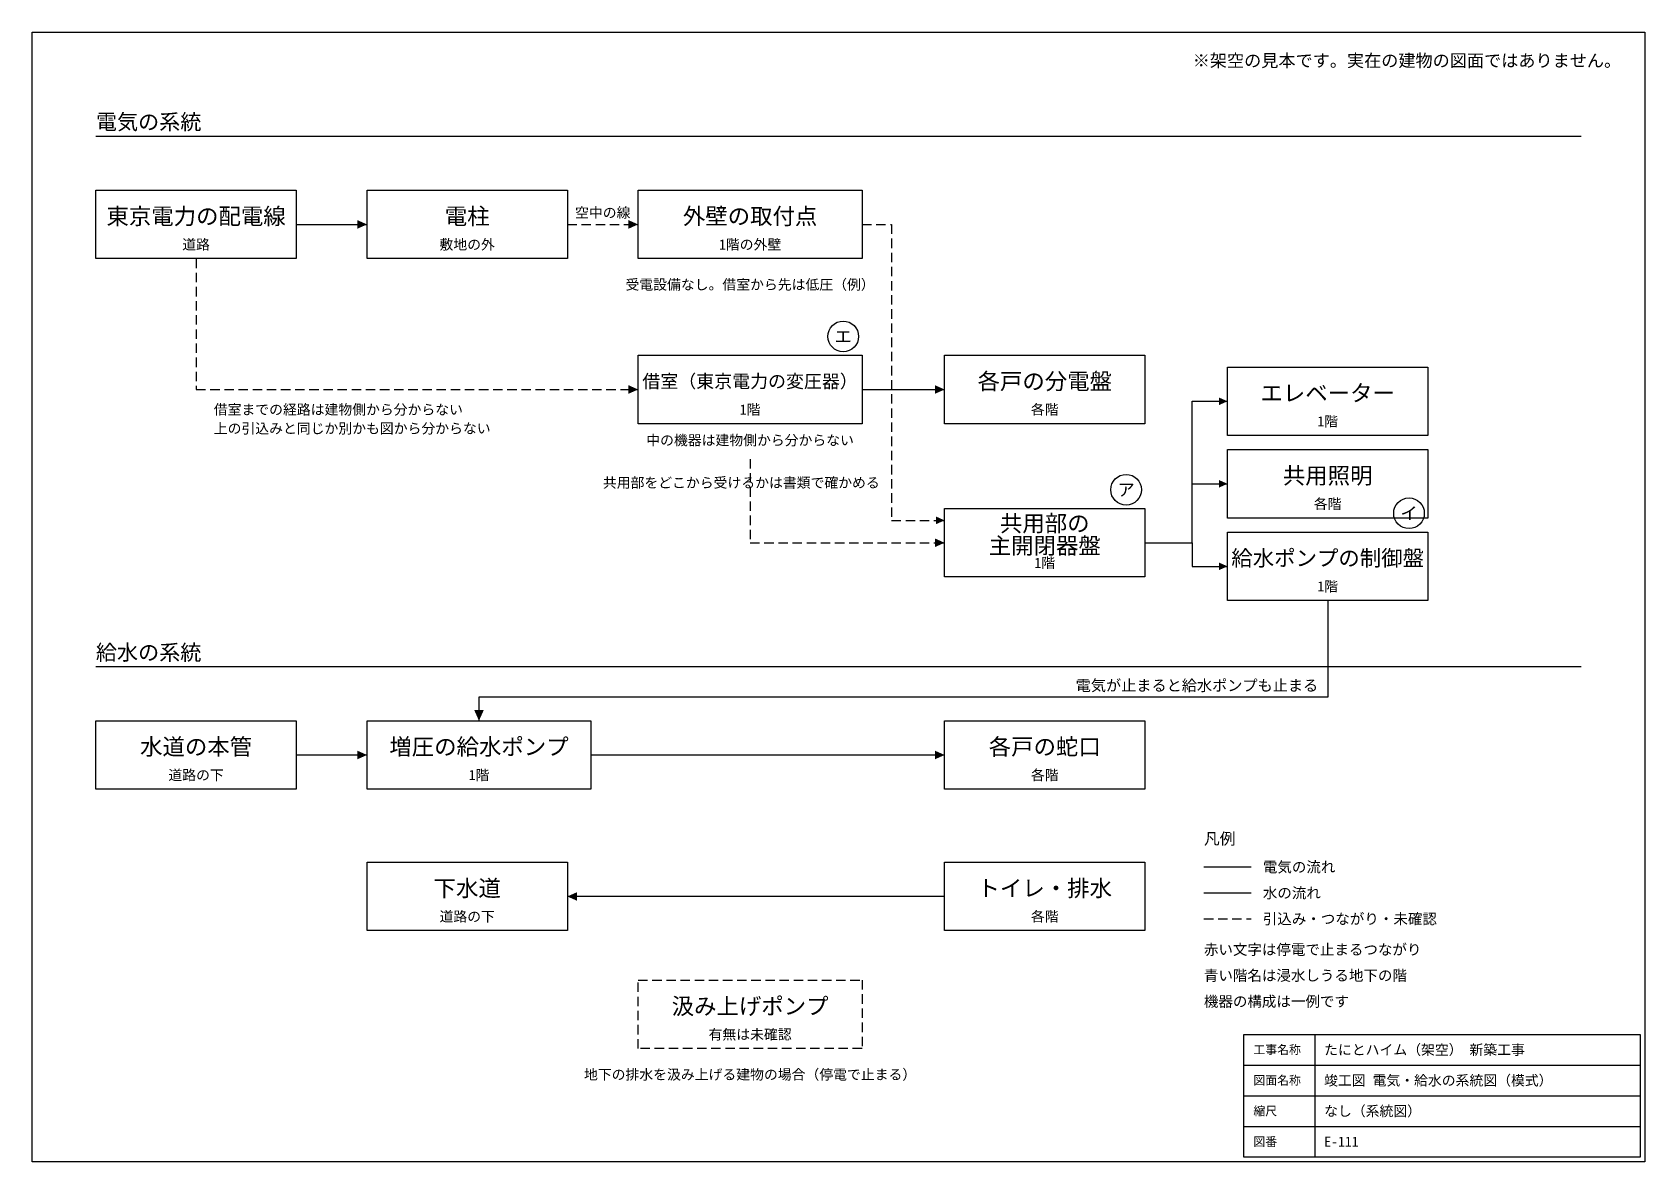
# Model space of a CAD drawing. Header units: millimetres. Extents: x 800 to 69200, y -48700 to -800.
import ezdxf
from ezdxf.enums import TextEntityAlignment as Align

# ---------------------------------------------------------------- set-up
doc = ezdxf.new("R2010")
doc.units = ezdxf.units.MM
doc.linetypes.add('DASHED', pattern=[600, 400, -200])
for name, color, linetype in [('図枠', 7, 'CONTINUOUS'), ('寸法', 5, 'CONTINUOUS'), ('引込', 5, 'DASHED'), ('文字', 7, 'CONTINUOUS'), ('水の入り道', 4, 'CONTINUOUS')]:
    doc.layers.add(name, color=color, linetype=linetype)
doc.styles.add('JP', font='msgothic.ttc')

msp = doc.modelspace()

# ---------------------------------------------------------------- linework, layer by layer
at = {"layer": '図枠'}
for p, q in [((3500, -5200), (66500, -5200)), ((12000, -8950), (15000, -8950)), ((14950, -8950), (15000, -8950)), ((36000, -15950), (39500, -15950)), ((39450, -15950), (39500, -15950)), ((50000, -22450), (50000, -16450)), ((50000, -16450), (51500, -16450)), ((50000, -22450), (50000, -19950)), ((50000, -19950), (51500, -19950)), ((48000, -22450), (50000, -22450)), ((50000, -22450), (50000, -23450)), ((50000, -23450), (51500, -23450)), ((55750, -24900), (55750, -29000)), ((55750, -29000), (19750, -29000)), ((19750, -29000), (19750, -30000)), ((50500, -36200), (52500, -36200)), ((55200, -43300), (55200, -48500)), ((52200, -44600), (69000, -44600)), ((52200, -45900), (69000, -45900)), ((52200, -47200), (69000, -47200))]:
    msp.add_line(p, q, dxfattribs=at)
for points in [[(800, -800), (69200, -800), (69200, -48700), (800, -48700)], [(3500, -7500), (12000, -7500), (12000, -10400), (3500, -10400)], [(15000, -7500), (23500, -7500), (23500, -10400), (15000, -10400)], [(26500, -7500), (36000, -7500), (36000, -10400), (26500, -10400)], [(26500, -14500), (36000, -14500), (36000, -17400), (26500, -17400)], [(39500, -14500), (48000, -14500), (48000, -17400), (39500, -17400)], [(51500, -15000), (60000, -15000), (60000, -17900), (51500, -17900)], [(51500, -18500), (60000, -18500), (60000, -21400), (51500, -21400)], [(39500, -21000), (48000, -21000), (48000, -23900), (39500, -23900)], [(51500, -22000), (60000, -22000), (60000, -24900), (51500, -24900)], [(3500, -30000), (12000, -30000), (12000, -32900), (3500, -32900)], [(15000, -30000), (24500, -30000), (24500, -32900), (15000, -32900)], [(39500, -30000), (48000, -30000), (48000, -32900), (39500, -32900)], [(15000, -36000), (23500, -36000), (23500, -38900), (15000, -38900)], [(39500, -36000), (48000, -36000), (48000, -38900), (39500, -38900)], [(52200, -43300), (69000, -43300), (69000, -48500), (52200, -48500)]]:
    msp.add_lwpolyline(points, close=True, dxfattribs=at)
for centre in [(35200, -13700), (47200, -20200), (59200, -21200)]:
    msp.add_circle(centre, 650, dxfattribs=at)
for points in [[(15000, -8950), (14589.11, -9133.49), (14589.11, -8766.51)], [(39500, -15950), (39089.11, -16133.49), (39089.11, -15766.51)], [(51500, -16450), (51134.76, -16613.1), (51134.76, -16286.9)], [(51500, -19950), (51134.76, -20113.1), (51134.76, -19786.9)], [(51500, -23450), (51134.76, -23613.1), (51134.76, -23286.9)], [(19750, -30000), (19546.12, -29543.46), (19953.88, -29543.46)]]:
    msp.add_solid(points, dxfattribs=at)
at = {"layer": '引込'}
for p, q in [((23500, -8950), (26500, -8950)), ((26450, -8950), (26500, -8950)), ((36000, -8950), (37250, -8950)), ((37250, -8950), (37250, -21500)), ((7750, -10400), (7750, -15950)), ((7750, -15950), (26500, -15950)), ((31250, -18900), (31250, -22450)), ((37250, -21500), (39500, -21500)), ((31250, -22450), (39500, -22450)), ((50500, -38400), (52500, -38400))]:
    msp.add_line(p, q, dxfattribs=at)
msp.add_lwpolyline([(26500, -41000), (36000, -41000), (36000, -43900), (26500, -43900)], close=True, dxfattribs=at)
for points in [[(26500, -8950), (26089.11, -9133.49), (26089.11, -8766.51)], [(26500, -15950), (26089.11, -16133.49), (26089.11, -15766.51)], [(39500, -21500), (39134.76, -21663.1), (39134.76, -21336.9)], [(39500, -22450), (39089.11, -22633.49), (39089.11, -22266.51)]]:
    msp.add_solid(points, dxfattribs=at)
at = {"layer": '水の入り道'}
for p, q in [((3500, -27700), (66500, -27700)), ((12000, -31450), (15000, -31450)), ((14950, -31450), (15000, -31450)), ((24500, -31450), (39500, -31450)), ((39450, -31450), (39500, -31450)), ((39500, -37450), (23500, -37450)), ((50500, -37300), (52500, -37300))]:
    msp.add_line(p, q, dxfattribs=at)
for points in [[(15000, -31450), (14589.11, -31633.49), (14589.11, -31266.51)], [(39500, -31450), (39089.11, -31633.49), (39089.11, -31266.51)], [(23500, -37450), (23910.89, -37266.51), (23910.89, -37633.49)]]:
    msp.add_solid(points, dxfattribs=at)

# ---------------------------------------------------------------- texts
at = {"layer": '寸法', "style": 'JP'}
for s, p in [('空中の線', (25000, -8450)), ('受電設備なし。借室から先は低圧（例）', (31250, -11500)), ('中の機器は建物側から分からない', (31250, -18100)), ('地下の排水を汲み上げる建物の場合（停電で止まる）', (31250, -45000))]:
    msp.add_text(s, height=430.5, dxfattribs=at).set_placement(p, align=Align.MIDDLE_CENTER)
for s, p in [('借室までの経路は建物側から分からない', (8500, -16800)), ('上の引込みと同じか別かも図から分からない', (8500, -17600))]:
    msp.add_text(s, height=430.5, dxfattribs=at).set_placement(p, align=Align.MIDDLE_LEFT)
msp.add_text('共用部をどこから受けるかは書類で確かめる', height=430.5, dxfattribs=at).set_placement((36750, -19900), align=Align.MIDDLE_RIGHT)
at = {"layer": '文字', "style": 'JP'}
for s, height, p in [('※架空の見本です。実在の建物の図面ではありません。', 533, (68200, -2000)), ('電気が止まると給水ポンプも止まる', 471.5, (55350, -28500))]:
    msp.add_text(s, height=height, dxfattribs=at).set_placement(p, align=Align.MIDDLE_RIGHT)
for s, height, p in [('電気の系統', 656, (3500, -4600)), ('給水の系統', 656, (3500, -27100)), ('凡例', 492, (50500, -35000)), ('電気の流れ', 451, (53000, -36200)), ('水の流れ', 451, (53000, -37300)), ('引込み・つながり・未確認', 451, (53000, -38400)), ('赤い文字は停電で止まるつながり', 451, (50500, -39700)), ('青い階名は浸水しうる地下の階', 451, (50500, -40800)), ('機器の構成は一例です', 451, (50500, -41900)), ('工事名称', 369, (52600, -43950)), ('たにとハイム（架空） 新築工事', 430.5, (55600, -43950)), ('図面名称', 369, (52600, -45250)), ('竣工図 電気・給水の系統図（模式）', 430.5, (55600, -45250)), ('縮尺', 369, (52600, -46550)), ('なし（系統図）', 430.5, (55600, -46550)), ('図番', 369, (52600, -47850)), ('E-111', 430.5, (55600, -47850))]:
    msp.add_text(s, height=height, dxfattribs=at).set_placement(p, align=Align.MIDDLE_LEFT)
for s, height, p in [('東京電力の配電線', 697, (7750, -8600)), ('電柱', 697, (19250, -8600)), ('外壁の取付点', 697, (31250, -8600)), ('道路', 430.5, (7750, -9800)), ('敷地の外', 430.5, (19250, -9800)), ('1階の外壁', 430.5, (31250, -9800)), ('エ', 533, (35200, -13700)), ('借室（東京電力の変圧器）', 558.3, (31250, -15600)), ('各戸の分電盤', 697, (43750, -15600)), ('エレベーター', 697, (55750, -16100)), ('1階', 430.5, (31250, -16800)), ('各階', 430.5, (43750, -16800)), ('1階', 430.5, (55750, -17300)), ('共用照明', 697, (55750, -19600)), ('ア', 533, (47200, -20200)), ('各階', 430.5, (55750, -20800)), ('共用部の', 697, (43750, -21625)), ('イ', 533, (59200, -21200)), ('主開閉器盤', 697, (43750, -22575)), ('1階', 430.5, (43750, -23300)), ('給水ポンプの制御盤', 666, (55750, -23100)), ('1階', 430.5, (55750, -24300)), ('水道の本管', 697, (7750, -31100)), ('増圧の給水ポンプ', 697, (19750, -31100)), ('各戸の蛇口', 697, (43750, -31100)), ('道路の下', 430.5, (7750, -32300)), ('1階', 430.5, (19750, -32300)), ('各階', 430.5, (43750, -32300)), ('下水道', 697, (19250, -37100)), ('トイレ・排水', 697, (43750, -37100)), ('道路の下', 430.5, (19250, -38300)), ('各階', 430.5, (43750, -38300)), ('汲み上げポンプ', 697, (31250, -42100)), ('有無は未確認', 430.5, (31250, -43300))]:
    msp.add_text(s, height=height, dxfattribs=at).set_placement(p, align=Align.MIDDLE_CENTER)

doc.saveas('drawing.dxf')
